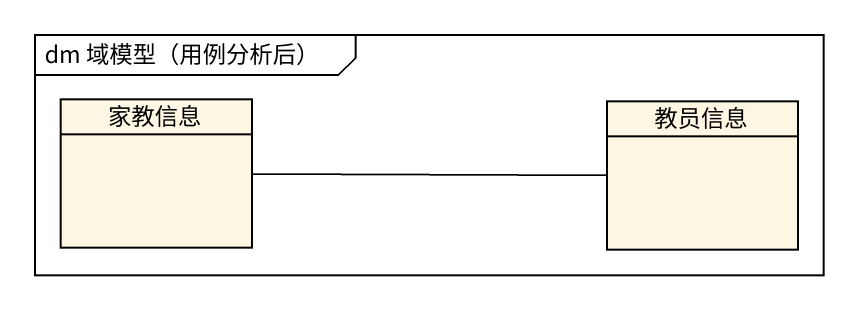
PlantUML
@startuml
mainframe dm 域模型（用例分析后）
hide circle
hide empty members
class 家教信息
class 教员信息
家教信息 -right- 教员信息
@enduml
